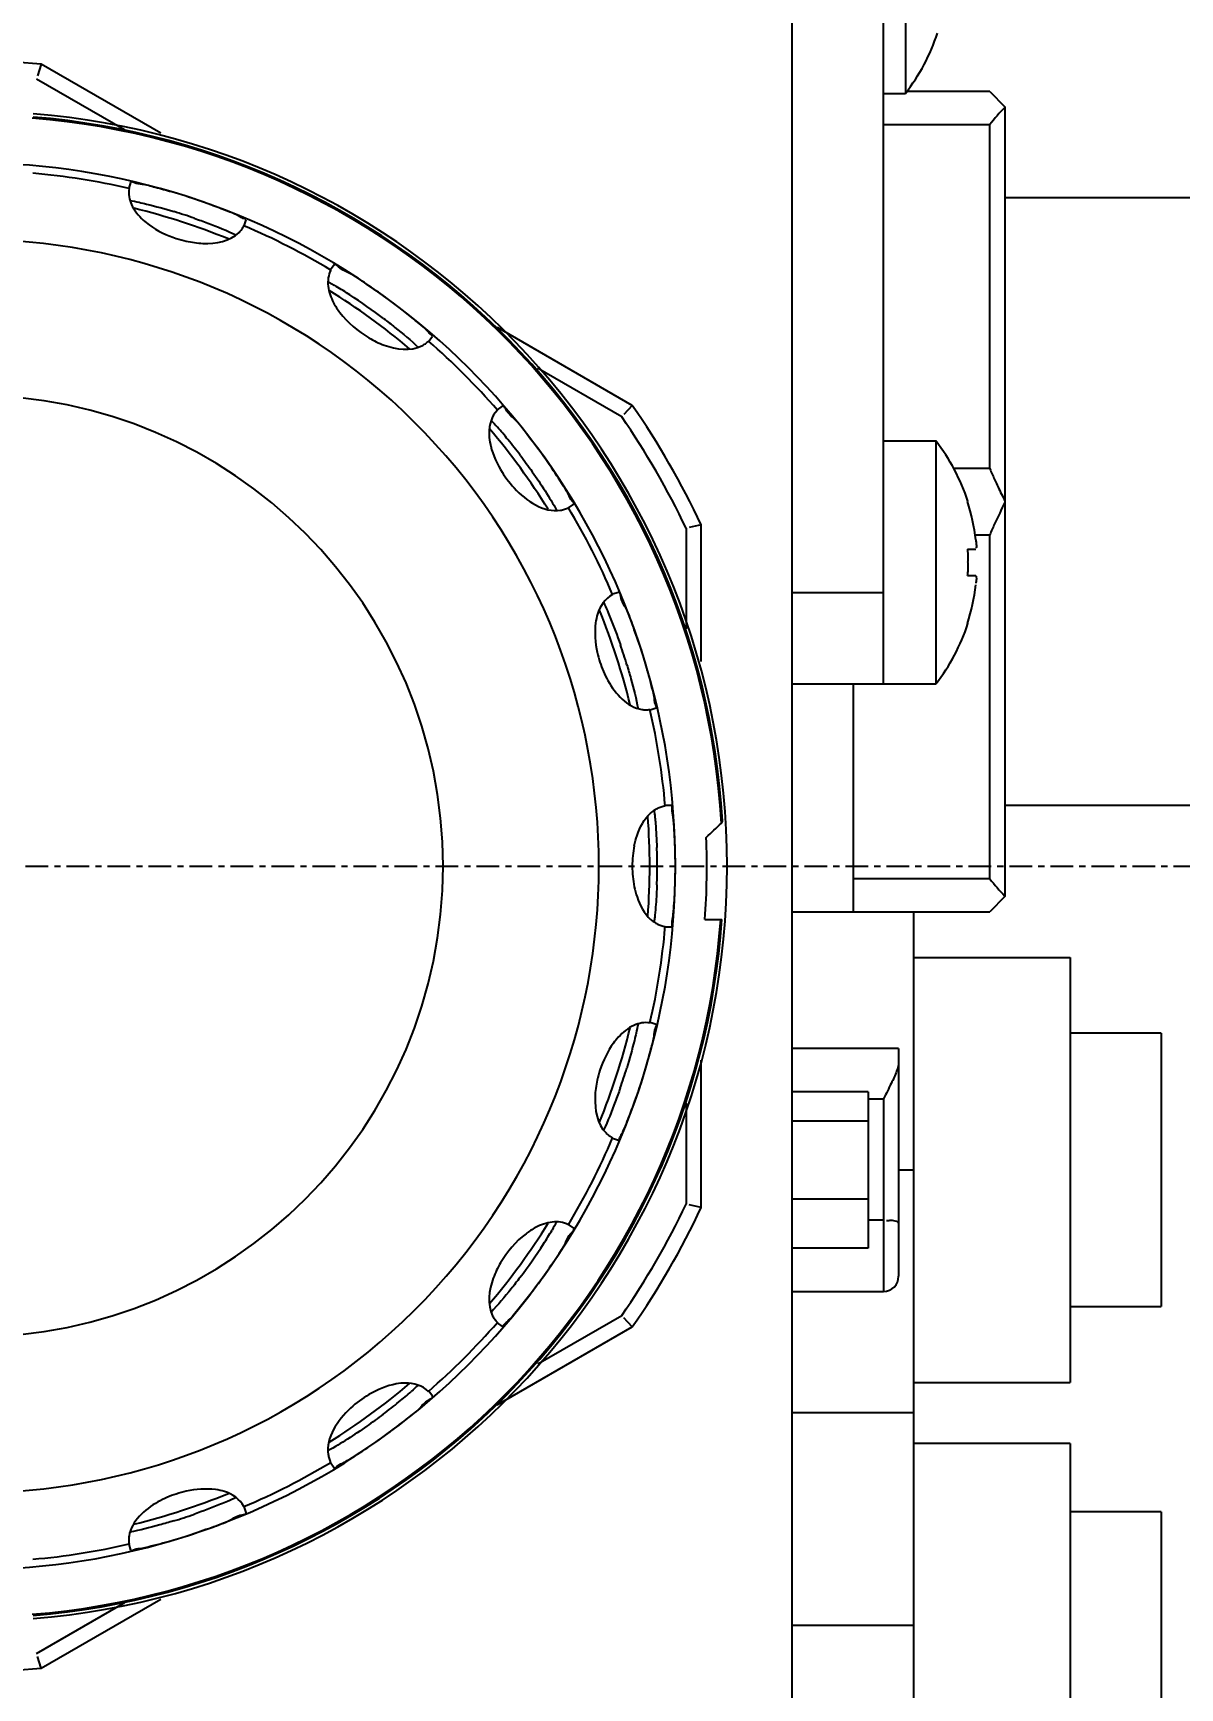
# Model space of a CAD drawing. Header units: millimetres. Extents: x 4086 to 8300, y 123 to 1549.
# Drawn here: x 7005.85 to 7024.73, y 723.53 to 750.77 of the extents above; entities that cross this region are included whole.
import ezdxf

# ---------------------------------------------------------------- set-up
doc = ezdxf.new("R2010")
doc.units = ezdxf.units.MM
doc.linetypes.add('CENTER', pattern=[0.6, 0.375, -0.075, 0.075, -0.075])
for name, color, linetype in [('00_COMPONENTS', 7, 'Continuous'), ('03_ALL_AXES', 7, 'Continuous'), ('51__DRAFT_DIMS', 7, 'Continuous')]:
    doc.layers.add(name, color=color, linetype=linetype)
doc.styles.add('思源黑', font='SourceHanSansCN-Normal.ttf')
doc.dimstyles.new('尺寸标注_细节_1_2比例', dxfattribs={"dimtxt": 7, "dimasz": 6, "dimexe": 2, "dimexo": 1.5, "dimgap": 1, "dimtad": 1, "dimlfac": 2, "dimdsep": 46, "dimtxsty": '思源黑', "dimcen": 0.09, "dimadec": 0, "dimazin": 0, "dimtp": 0.01, "dimtm": 0.01, "dimtfac": 1, "dimtofl": 0, "dimtmove": 0, "dimatfit": 3, "dimfxl": 1, "dimtolj": 1, "dimarcsym": 0})

# ---------------------------------------------------------------- blocks, each defined once
blk = doc.blocks.new('*D1634')
at = {"layer": '51__DRAFT_DIMS', "color": 0, "linetype": 'Continuous', "lineweight": -2}
for p, q in [((6948.346, 776.508), (6948.346, 812.303)), ((7033.346, 745.556), (7033.346, 812.303)), ((6954.346, 810.303), (7027.346, 810.303))]:
    blk.add_line(p, q, dxfattribs=at)
at = {"layer": '51__DRAFT_DIMS', "color": 0}
for points in [[(6954.346, 811.303), (6954.346, 809.303), (6948.346, 810.303)], [(7027.346, 809.303), (7027.346, 811.303), (7033.346, 810.303)]]:
    blk.add_solid(points, dxfattribs=at)
at = {"layer": 'Defpoints', "color": 0}
for p in [(7033.346, 810.303), (6948.346, 775.008), (7033.346, 744.056)]:
    blk.add_point(p, dxfattribs=at)
at = {"layer": '51__DRAFT_DIMS', "color": 0, "insert": (6990.967, 818.555), "char_height": 7, "attachment_point": 2, "style": '思源黑'}
blk.add_mtext('\\A1;170', dxfattribs=at)
blk = doc.blocks.new('*D1638')
at = {"layer": '51__DRAFT_DIMS', "color": 0, "linetype": 'Continuous', "lineweight": -2}
for p, q in [((7016.846, 762.056), (7046.127, 762.056)), ((7044.127, 756.056), (7044.127, 718.056)), ((7016.846, 712.056), (7046.127, 712.056))]:
    blk.add_line(p, q, dxfattribs=at)
at = {"layer": '51__DRAFT_DIMS', "color": 0}
for points in [[(7045.127, 756.056), (7043.127, 756.056), (7044.127, 762.056)], [(7043.127, 718.056), (7045.127, 718.056), (7044.127, 712.056)]]:
    blk.add_solid(points, dxfattribs=at)
at = {"layer": 'Defpoints', "color": 0}
for p in [(7015.346, 762.056), (7015.346, 712.056), (7044.127, 712.056)]:
    blk.add_point(p, dxfattribs=at)
at = {"layer": '51__DRAFT_DIMS', "color": 0, "insert": (7035.875, 737.177), "char_height": 7, "attachment_point": 2, "rotation": 90, "style": '思源黑'}
blk.add_mtext('\\A1;100', dxfattribs=at)
blk = doc.blocks.new('*D1639')
at = {"layer": '51__DRAFT_DIMS', "color": 0, "linetype": 'Continuous', "lineweight": -2}
for p, q in [((7020.846, 768.055), (7063.774, 768.053)), ((7061.774, 762.053), (7061.772, 712.056)), ((7020.846, 706.057), (7063.772, 706.056))]:
    blk.add_line(p, q, dxfattribs=at)
at = {"layer": '51__DRAFT_DIMS', "color": 0}
for points in [[(7062.774, 762.053), (7060.774, 762.053), (7061.774, 768.053)], [(7060.772, 712.056), (7062.772, 712.056), (7061.772, 706.056)]]:
    blk.add_solid(points, dxfattribs=at)
at = {"layer": 'Defpoints', "color": 0}
for p in [(7019.346, 768.055), (7019.346, 706.057), (7061.772, 706.056)]:
    blk.add_point(p, dxfattribs=at)
at = {"layer": '51__DRAFT_DIMS', "color": 0, "insert": (7053.512, 737.242), "char_height": 7, "attachment_point": 2, "rotation": 89.9977, "style": '思源黑'}
blk.add_mtext('\\A1;123.99', dxfattribs=at)
blk = doc.blocks.new('*D1640')
at = {"layer": '51__DRAFT_DIMS', "color": 0, "linetype": 'Continuous', "lineweight": -2}
for p, q in [((7009.346, 774.556), (7082.513, 774.556)), ((7080.513, 768.556), (7080.513, 705.556)), ((7009.346, 699.556), (7082.513, 699.556))]:
    blk.add_line(p, q, dxfattribs=at)
at = {"layer": '51__DRAFT_DIMS', "color": 0}
for points in [[(7081.513, 768.556), (7079.513, 768.556), (7080.513, 774.556)], [(7079.513, 705.556), (7081.513, 705.556), (7080.513, 699.556)]]:
    blk.add_solid(points, dxfattribs=at)
at = {"layer": 'Defpoints', "color": 0}
for p in [(7007.846, 774.556), (7007.846, 699.556), (7080.513, 699.556)]:
    blk.add_point(p, dxfattribs=at)
at = {"layer": '51__DRAFT_DIMS', "color": 0, "insert": (7072.261, 737.177), "char_height": 7, "attachment_point": 2, "rotation": 90, "style": '思源黑'}
blk.add_mtext('\\A1;150', dxfattribs=at)
blk = doc.blocks.new('*D1641')
at = {"layer": '51__DRAFT_DIMS', "color": 0, "linetype": 'Continuous', "lineweight": -2}
for p, q in [((6997.846, 779.556), (7102.205, 779.556)), ((7100.205, 773.556), (7100.205, 700.556)), ((6997.846, 694.556), (7102.205, 694.556))]:
    blk.add_line(p, q, dxfattribs=at)
at = {"layer": '51__DRAFT_DIMS', "color": 0}
for points in [[(7101.205, 773.556), (7099.205, 773.556), (7100.205, 779.556)], [(7099.205, 700.556), (7101.205, 700.556), (7100.205, 694.556)]]:
    blk.add_solid(points, dxfattribs=at)
at = {"layer": 'Defpoints', "color": 0}
for p in [(6996.346, 779.556), (6996.346, 694.556), (7100.205, 694.556)]:
    blk.add_point(p, dxfattribs=at)
at = {"layer": '51__DRAFT_DIMS', "color": 0, "insert": (7091.952, 737.177), "char_height": 7, "attachment_point": 2, "rotation": 90, "style": '思源黑'}
blk.add_mtext('\\A1;170', dxfattribs=at)

msp = doc.modelspace()

# ---------------------------------------------------------------- linework, layer by layer
at = {"layer": '00_COMPONENTS', "color": 7, "linetype": 'Continuous'}
for p, q in [((7018.3463, 706.0561), (7018.3463, 768.0561)), ((7019.8463, 740.0561), (7019.8463, 762.5561)), ((7020.2081, 753.777), (7020.2081, 749.777)), ((7005.9809, 750.2574), (7005.9203, 750.0638)), ((7007.9501, 749.1205), (7005.9809, 750.2574)), ((7007.3492, 749.1788), (7005.9044, 750.013)), ((7019.8463, 749.777), (7020.2081, 749.777)), ((7021.5963, 749.8061), (7020.2081, 749.8061)), ((7021.5963, 749.8061), (7021.8463, 749.5561)), ((7021.8463, 749.5561), (7021.8463, 736.5561)), ((7019.8463, 749.2623), (7021.5963, 749.2623)), ((7021.5963, 743.5999), (7021.5963, 749.2623)), ((7007.4524, 748.3127), (7007.4207, 748.2152)), ((7025.8463, 748.0561), (7021.8463, 748.0561)), ((7009.3228, 747.5971), (7009.3545, 747.6947)), ((7010.8033, 746.9565), (7010.743, 746.8735)), ((7015.7117, 744.6394), (7013.4903, 745.9219)), ((7012.361, 745.6979), (7012.4213, 745.7809)), ((7015.5383, 744.4508), (7014.1506, 745.252)), ((7013.5712, 744.6311), (7013.4881, 744.5708)), ((7015.7117, 744.6394), (7015.5743, 744.4901)), ((7019.8463, 744.0561), (7020.7081, 744.0561)), ((7020.7081, 744.0561), (7020.7081, 740.0561)), ((7021.5963, 743.5999), (7021.0001, 743.5999)), ((7021.2362, 743.0636), (7021.2296, 743.0598)), ((7014.6637, 742.9528), (7014.7467, 743.0131)), ((7016.5963, 742.6182), (7016.5963, 740.9621)), ((7016.8463, 742.6741), (7016.6483, 742.6298)), ((7016.8463, 740.4252), (7016.8463, 742.6741)), ((7021.2294, 742.2761), (7021.3677, 742.2761)), ((7021.3677, 742.5123), (7021.5963, 742.5123)), ((7021.5963, 736.8499), (7021.5963, 742.5123)), ((7021.3674, 741.8361), (7021.2296, 741.8361)), ((7015.4849, 741.5642), (7015.3874, 741.5325)), ((7019.8463, 741.5561), (7018.3463, 741.5561)), ((7021.2296, 741.0523), (7021.2362, 741.0485)), ((7018.3463, 740.0561), (7020.7081, 740.0561)), ((7019.3463, 740.0561), (7019.3463, 736.3061)), ((7016.0054, 739.6304), (7016.103, 739.6621)), ((7016.3573, 738.0561), (7016.2548, 738.0561)), ((7025.8463, 738.0561), (7021.8463, 738.0561)), ((7021.5963, 736.8499), (7019.3463, 736.8499)), ((7021.8463, 736.5561), (7021.5963, 736.3061)), ((7018.3463, 736.3061), (7021.5963, 736.3061)), ((7020.3463, 712.1061), (7020.3463, 736.3061)), ((7016.2548, 736.0561), (7016.3573, 736.0561)), ((7016.9075, 736.1811), (7017.1878, 736.1811)), ((7020.3463, 735.5561), (7022.9213, 735.5561)), ((7022.9213, 735.5558), (7022.9213, 728.5563)), ((7016.103, 734.45), (7016.0054, 734.4817)), ((7024.4213, 734.3061), (7022.9213, 734.3061)), ((7024.4213, 734.3057), (7024.4213, 729.8065)), ((7016.8463, 731.438), (7016.8463, 733.8632)), ((7020.0963, 734.0561), (7018.3463, 734.0561)), ((7020.0963, 734.0561), (7020.0963, 730.3061)), ((7019.5963, 733.3425), (7018.3463, 733.3425)), ((7019.5963, 733.3425), (7019.5963, 730.7696)), ((7016.5963, 733.1534), (7016.5963, 731.4939)), ((7019.5963, 733.2285), (7019.8463, 733.2285)), ((7019.8463, 733.2285), (7019.8463, 730.0561)), ((7019.5963, 732.8615), (7018.3463, 732.8615)), ((7015.3874, 732.5796), (7015.4849, 732.5479)), ((7020.0963, 732.0561), (7020.3463, 732.0561)), ((7016.8463, 731.438), (7016.6483, 731.4824)), ((7019.5963, 731.5751), (7018.3463, 731.5751)), ((7014.7467, 731.0991), (7014.6637, 731.1594)), ((7019.8463, 731.2285), (7019.5963, 731.2285)), ((7019.5963, 730.7696), (7018.3463, 730.7696)), ((7018.3463, 730.0561), (7019.8463, 730.0561)), ((7024.4213, 729.8061), (7022.9213, 729.8061)), ((7013.4881, 729.5414), (7013.5712, 729.481)), ((7013.4885, 728.1893), (7015.7117, 729.4728)), ((7014.1554, 728.8629), (7015.5383, 729.6614)), ((7015.7117, 729.4728), (7015.5743, 729.6221)), ((7012.4213, 728.3312), (7012.361, 728.4142)), ((7020.3463, 728.5561), (7022.9213, 728.5561)), ((7020.3463, 728.0561), (7018.3463, 728.0561)), ((7022.9213, 727.5561), (7020.3463, 727.5561)), ((7022.9213, 727.5561), (7022.9213, 721.5561)), ((7010.743, 727.2387), (7010.8033, 727.1557)), ((7009.3545, 726.4175), (7009.3228, 726.515)), ((7024.4213, 726.4311), (7022.9213, 726.4311)), ((7024.4213, 726.4309), (7024.4213, 722.6813)), ((7007.4207, 725.897), (7007.4524, 725.7994)), ((7005.9044, 724.0992), (7007.3543, 724.9363)), ((7005.9809, 723.8547), (7007.9501, 724.9916)), ((7020.3463, 724.5561), (7018.3463, 724.5561)), ((7005.9809, 723.8547), (7005.9204, 724.0484))]:
    msp.add_line(p, q, dxfattribs=at)
for points in [[(7007.4207, 748.2152), (7007.421, 748.2143), (7007.4226, 748.2132), (7007.4255, 748.2118)], [(7009.3169, 747.5973), (7009.32, 747.5967), (7009.322, 747.5967), (7009.3228, 747.5971)], [(7010.743, 746.8735), (7010.7431, 746.8726), (7010.7443, 746.871), (7010.7466, 746.8688)], [(7012.3555, 745.6998), (7012.3583, 745.6984), (7012.3601, 745.6977), (7012.361, 745.6979)], [(7013.4881, 744.5708), (7013.488, 744.5699), (7013.4886, 744.5681), (7013.4901, 744.5653)], [(7014.659, 742.9563), (7014.6612, 742.9541), (7014.6628, 742.9529), (7014.6637, 742.9528)], [(7015.3874, 741.5325), (7015.3869, 741.5317), (7015.387, 741.5298), (7015.3875, 741.5267)], [(7016.002, 739.6352), (7016.0034, 739.6324), (7016.0046, 739.6308), (7016.0054, 739.6304)], [(7016.2548, 738.0561), (7016.2541, 738.0555), (7016.2535, 738.0536), (7016.2531, 738.0505)], [(7016.2531, 736.0617), (7016.2535, 736.0586), (7016.2541, 736.0567), (7016.2548, 736.0561)], [(7016.0054, 734.4817), (7016.0046, 734.4813), (7016.0034, 734.4797), (7016.002, 734.4769)], [(7015.3875, 732.5855), (7015.387, 732.5824), (7015.3869, 732.5804), (7015.3874, 732.5796)], [(7014.6637, 731.1594), (7014.6628, 731.1593), (7014.6612, 731.1581), (7014.659, 731.1558)], [(7013.4901, 729.5469), (7013.4886, 729.5441), (7013.488, 729.5423), (7013.4881, 729.5414)], [(7012.361, 728.4142), (7012.3601, 728.4144), (7012.3583, 728.4138), (7012.3555, 728.4123)], [(7010.7466, 727.2433), (7010.7443, 727.2411), (7010.7431, 727.2396), (7010.743, 727.2387)], [(7009.3228, 726.515), (7009.322, 726.5155), (7009.32, 726.5154), (7009.3169, 726.5149)], [(7007.4255, 725.9003), (7007.4226, 725.8989), (7007.421, 725.8978), (7007.4207, 725.897)]]:
    msp.add_lwpolyline(points, dxfattribs=at)
for centre, radius, start, end in [((7017.6245, 751.7885), 3.2743, 322.09481, 341.86511), ((7004.8463, 737.0561), 13.25, 85.08763, 94.91237), ((7004.8463, 737.0561), 12.3525, 3.29028, 85.41678), ((7004.8463, 737.0561), 12.425, 274.61632, 85.38368), ((7004.8463, 737.0561), 12.3724, 3.45521, 85.36402), ((7004.8463, 737.0561), 11.575, 222.03371, 137.96629), ((7004.8463, 737.0561), 11.45, 76.98218, 85.01783), ((7005.5572, 739.2429), 9.2756, 70.0991, 73.90446), ((7005.7847, 739.8646), 8.6135, 68.25745, 70.11453), ((7004.8463, 737.0561), 11.1518, 67.79281, 76.20742), ((7005.5086, 739.0945), 9.1316, 70.88014, 73.07604), ((7004.8463, 737.0561), 11.45, 58.98218, 67.01783), ((7004.8463, 737.0561), 10.315, 228.79971, 131.224), ((7008.7475, 749.0611), 1.7579, 251.99158, 257.5092), ((7004.8463, 737.0561), 11.1518, 49.79281, 58.20742), ((7007.0569, 740.2541), 7.3858, 57.1599, 59.23606), ((7006.2025, 738.9241), 8.9666, 52.85436, 57.18141), ((7006.1982, 738.9162), 9.2756, 52.0991, 54.00203), ((7006.6067, 739.4372), 8.6135, 50.25745, 52.11453), ((7004.8463, 737.0561), 11.45, 40.98218, 49.01783), ((7004.8463, 737.0561), 7.75, 270, 90), ((7004.8463, 737.0561), 13, 25.33168, 34.66832), ((7004.8463, 737.0561), 13.25, 25.08763, 34.91237), ((7004.8463, 737.0561), 11.1518, 31.79281, 40.20742), ((7007.937, 739.4145), 7.3858, 39.1599, 41.23606), ((7006.8503, 738.5222), 8.7918, 37.06391, 39.19622), ((7018.1463, 742.0561), 3.25, 18.06021, 37.97987), ((7006.7068, 738.4074), 9.2756, 34.0991, 36.00203), ((7031.9666, 748.1333), 11.3179, 203.61271, 204.60727), ((7032.3967, 748.3292), 11.7905, 204.60271, 205.26986), ((7031.9747, 748.1263), 11.3223, 205.25272, 206.54874), ((7004.8463, 737.0561), 11.45, 22.98218, 31.01783), ((7018.1463, 742.0561), 3.2425, 6.55217, 18.03143), ((7032.1178, 737.915), 11.4819, 153.45431, 155.41738), ((7031.9666, 737.9789), 11.3179, 155.39273, 156.38729), ((7018.1463, 742.0561), 3.2425, 341.96765, 353.44733), ((7004.8463, 737.0561), 11.1518, 13.79281, 22.20742), ((7018.1245, 742.0677), 3.2743, 322.09481, 341.86511), ((7006.8848, 737.7184), 9.1316, 16.88014, 19.07604), ((7007.0333, 737.7663), 9.2756, 16.0991, 18.00203), ((7016.8514, 740.9573), 1.758, 192.47163, 198.02291), ((7004.8463, 737.0561), 11.45, 4.98218, 13.01783), ((7004.8463, 737.0561), 11.1518, 355.77849, 4.22139), ((6988.0987, 768.4152), 42.25, 313.03102, 313.49398), ((7017.3416, 737.07), 1.6295, 168.58449, 174.48695), ((7007.0355, 737.0563), 9.0857, 359.99845, 1.94176), ((7007.1457, 737.0564), 9.2756, 359.99804, 1.90446), ((7004.8463, 737.0561), 12.0929, 355.85064, 2.25112), ((7017.4699, 737.0565), 1.7585, 174.45282, 180.01469), ((7017.4698, 737.0556), 1.7584, 179.98526, 185.55474), ((7017.3413, 737.0422), 1.6292, 185.52057, 191.42672), ((7007.0357, 737.0558), 9.0855, 358.05295, 0.00158), ((7007.1457, 737.0558), 9.2756, 358.0991, 0.00203), ((7004.8463, 737.0561), 12.3525, 274.58556, 355.938), ((7004.8463, 737.0561), 12.3724, 274.63598, 355.94457), ((7004.8463, 737.0561), 11.45, 346.98217, 355.01783), ((7004.8463, 737.0561), 11.1518, 337.79275, 346.20748), ((7016.8513, 733.1549), 1.7579, 161.99158, 167.5092), ((7006.8848, 736.3937), 9.1316, 340.88014, 343.07605), ((7007.0331, 736.3452), 9.2756, 340.09911, 343.90446), ((7007.6546, 736.1177), 8.6137, 338.25726, 340.11462), ((7004.8463, 737.0561), 11.45, 328.98217, 337.01783), ((7004.8463, 737.0561), 13, 325.33168, 334.66832), ((7004.8463, 737.0561), 13.25, 325.08763, 334.91237), ((7004.8463, 737.0561), 11.1518, 319.79275, 328.20748), ((7006.7143, 735.6999), 8.9666, 322.85436, 327.18141), ((7008.0443, 734.8454), 7.3858, 327.1599, 329.23606), ((7019.8463, 730.3061), 0.25, 270, 0), ((7007.2274, 735.2957), 8.6135, 320.25745, 322.11453), ((7006.7064, 735.7042), 9.2756, 322.0991, 324.00203), ((7004.8463, 737.0561), 11.45, 310.98217, 319.01783), ((7004.8463, 737.0561), 11.1518, 301.79275, 310.20748), ((7007.2047, 733.9654), 7.3858, 309.1599, 311.23606), ((7006.3125, 735.0521), 8.7918, 307.06391, 309.19622), ((7006.1976, 735.1956), 9.2756, 304.0991, 306.00203), ((7004.8463, 737.0561), 11.45, 292.98217, 301.01783), ((7004.8463, 737.0561), 11.1518, 283.79275, 292.20748), ((7008.7475, 725.051), 1.758, 102.47163, 108.02291), ((7005.5086, 735.0176), 9.1316, 286.88014, 289.07604), ((7005.5566, 734.8691), 9.2756, 286.0991, 288.00203), ((7004.8463, 737.0561), 11.45, 274.98217, 283.01783), ((7004.8463, 737.0561), 13.25, 265.08763, 274.91237)]:
    msp.add_arc(centre, radius, start, end, dxfattribs=at)
for major_axis, start_param, end_param in [((6.4952, -6.4952), 3.1428766, 3.2141646), ((6.4952, 6.4952), 3.0690207, 3.1403087)]:
    msp.add_ellipse((7028.3463, 743.0561), major_axis=major_axis, ratio=0.5773503, start_param=start_param, end_param=end_param, dxfattribs=at)
for points, knots in [([(7008.1281, 748.155), (7008.0387, 748.1808), (7007.8815, 748.2194), (7007.659, 748.2871), (7007.5489, 748.2817), (7007.4575, 748.3286), (7007.4524, 748.3127)], [0, 0, 0, 0, 0.402131, 0.7217573, 0.9277885, 1, 1, 1, 1]), ([(7007.5923, 747.9839), (7007.6326, 747.9749), (7007.8255, 747.9293), (7008.0167, 747.8763), (7008.1669, 747.8306)], [0, 0, 0, 0, 0.2084329, 1, 1, 1, 1]), ([(7007.466, 747.9467), (7007.5099, 747.8492), (7007.6084, 747.7296), (7007.7244, 747.6363), (7007.7585, 747.6115)], [0, 0, 0, 0, 0.7173867, 1, 1, 1, 1]), ([(7008.4997, 747.7224), (7008.5742, 747.6965), (7008.8075, 747.6118), (7009.0384, 747.5194), (7009.1914, 747.4465)], [0, 0, 0, 0, 0.3175497, 1, 1, 1, 1]), ([(7009.3545, 747.6947), (7009.3574, 747.7038), (7009.3007, 747.7152), (7009.2103, 747.7832), (7009.0699, 747.8276), (7008.9755, 747.8653)], [0, 0, 0, 0, 0.0689357, 0.2669195, 1, 1, 1, 1]), ([(7008.3673, 747.3448), (7008.4578, 747.3248), (7008.7494, 747.2823), (7009.0905, 747.3425), (7009.237, 747.4887)], [0, 0, 0, 0, 0.30929, 1, 1, 1, 1]), ([(7009.237, 747.4887), (7009.2532, 747.5048), (7009.2828, 747.539), (7009.3067, 747.5775), (7009.3169, 747.5973)], [0, 0, 0, 0, 0.5066079, 1, 1, 1, 1]), ([(7011.6499, 746.4205), (7011.5466, 746.4955), (7011.3557, 746.6214), (7011.0857, 746.8189), (7010.9273, 746.8618), (7010.8185, 746.9774), (7010.8033, 746.9565)], [0, 0, 0, 0, 0.3818707, 0.7056579, 0.9227475, 1, 1, 1, 1]), ([(7010.7942, 746.3276), (7010.8235, 746.2729), (7010.9748, 746.0434), (7011.1917, 745.8607), (7011.3744, 745.7532)], [0, 0, 0, 0, 0.2264428, 1, 1, 1, 1]), ([(7011.6169, 746.0714), (7011.6798, 746.0238), (7011.8755, 745.8711), (7012.0666, 745.7118), (7012.1895, 745.5953)], [0, 0, 0, 0, 0.3175497, 1, 1, 1, 1]), ([(7012.4213, 745.7809), (7012.427, 745.7886), (7012.3766, 745.817), (7012.3116, 745.9096), (7012.1918, 745.9953), (7012.1136, 746.0603)], [0, 0, 0, 0, 0.0689357, 0.2669195, 1, 1, 1, 1]), ([(7011.3744, 745.7532), (7011.4542, 745.7062), (7011.7185, 745.5757), (7012.0614, 745.5276), (7012.2459, 745.6213)], [0, 0, 0, 0, 0.30929, 1, 1, 1, 1]), ([(7012.2459, 745.6213), (7012.2663, 745.6316), (7012.305, 745.655), (7012.3397, 745.6842), (7012.3555, 745.6998)], [0, 0, 0, 0, 0.5066079, 1, 1, 1, 1]), ([(7014.2107, 743.8597), (7014.1356, 743.963), (7013.993, 744.1418), (7013.7972, 744.413), (7013.6599, 744.5027), (7013.592, 744.6463), (7013.5712, 744.6311)], [0, 0, 0, 0, 0.3818707, 0.7056579, 0.9227475, 1, 1, 1, 1]), ([(7013.8658, 743.8211), (7013.9331, 743.732), (7014.147, 743.4365), (7014.3479, 743.1307), (7014.4689, 742.9081)], [0, 0, 0, 0, 0.3059197, 1, 1, 1, 1]), ([(7014.6566, 743.1833), (7014.6393, 743.2128), (7014.5533, 743.3565), (7014.4623, 743.4972), (7014.3876, 743.6075)], [0, 0, 0, 0, 0.2041018, 1, 1, 1, 1]), ([(7013.5431, 743.5846), (7013.6066, 743.4767), (7013.8406, 743.1558), (7014.2515, 742.8716), (7014.5306, 742.9154)], [0, 0, 0, 0, 0.3069961, 1, 1, 1, 1]), ([(7014.7467, 743.0131), (7014.7602, 743.0229), (7014.6864, 743.0955), (7014.6806, 743.1423), (7014.6566, 743.1833)], [0, 0, 0, 0, 0.2595168, 1, 1, 1, 1]), ([(7014.5306, 742.9154), (7014.5531, 742.919), (7014.5972, 742.9293), (7014.6392, 742.9463), (7014.659, 742.9563)], [0, 0, 0, 0, 0.5066079, 1, 1, 1, 1]), ([(7021.3747, 742.3492), (7021.3758, 742.3331), (7021.3866, 742.2823), (7021.3682, 742.3094), (7021.3668, 742.3148)], [0, 0, 0, 0, 0.7442156, 1, 1, 1, 1]), ([(7021.3677, 742.4261), (7021.3691, 742.4136), (7021.3717, 742.388), (7021.3738, 742.3623), (7021.3747, 742.3492)], [0, 0, 0, 0, 0.4899992, 1, 1, 1, 1]), ([(7021.2355, 742.1295), (7021.2355, 742.1173), (7021.2351, 742.0929), (7021.2338, 742.0686), (7021.2329, 742.0564)], [0, 0, 0, 0, 0.499602, 1, 1, 1, 1]), ([(7021.2333, 741.9093), (7021.2325, 741.8972), (7021.2307, 741.8729), (7021.228, 741.8487), (7021.2263, 741.8367)], [0, 0, 0, 0, 0.4997862, 1, 1, 1, 1]), ([(7021.374, 741.7611), (7021.3732, 741.7542), (7021.3711, 741.7394), (7021.3683, 741.7248), (7021.3667, 741.717)], [0, 0, 0, 0, 0.4697472, 1, 1, 1, 1]), ([(7021.3677, 741.8361), (7021.3744, 741.8361), (7021.3759, 741.7979), (7021.3761, 741.7797), (7021.374, 741.7611)], [0, 0, 0, 0, 0.2651512, 1, 1, 1, 1]), ([(7015.8548, 740.633), (7015.8153, 740.7544), (7015.7349, 740.9685), (7015.6325, 741.287), (7015.5296, 741.4147), (7015.5095, 741.5722), (7015.4849, 741.5642)], [0, 0, 0, 0, 0.3818707, 0.7056579, 0.9227475, 1, 1, 1, 1]), ([(7015.3012, 741.2578), (7015.3175, 741.2198), (7015.3941, 741.0369), (7015.4636, 740.8511), (7015.5149, 740.7028)], [0, 0, 0, 0, 0.2084329, 1, 1, 1, 1]), ([(7015.1797, 740.4134), (7015.2136, 740.309), (7015.3476, 739.9899), (7015.6263, 739.6746), (7015.8672, 739.6361)], [0, 0, 0, 0, 0.3101209, 1, 1, 1, 1]), ([(7015.6229, 740.37), (7015.6458, 740.2945), (7015.7144, 740.0559), (7015.7754, 739.8148), (7015.8063, 739.6482)], [0, 0, 0, 0, 0.3175497, 1, 1, 1, 1]), ([(7016.0698, 739.8519), (7016.0625, 739.8853), (7016.0251, 740.0485), (7015.9821, 740.2104), (7015.9451, 740.3384)], [0, 0, 0, 0, 0.2041018, 1, 1, 1, 1]), ([(7016.103, 739.6621), (7016.1188, 739.6673), (7016.0711, 739.7592), (7016.08, 739.8054), (7016.0698, 739.8519)], [0, 0, 0, 0, 0.2595168, 1, 1, 1, 1]), ([(7015.8672, 739.6361), (7015.8898, 739.6325), (7015.9349, 739.6286), (7015.9801, 739.6319), (7016.002, 739.6352)], [0, 0, 0, 0, 0.5066079, 1, 1, 1, 1]), ([(7015.7443, 737.3925), (7015.756, 737.4499), (7015.807, 737.6446), (7015.9074, 737.8338), (7016.0137, 737.9303)], [0, 0, 0, 0, 0.2896824, 1, 1, 1, 1]), ([(7016.0137, 737.9303), (7016.031, 737.9459), (7016.0665, 737.9744), (7016.1055, 737.998), (7016.1252, 738.0081)], [0, 0, 0, 0, 0.5124336, 1, 1, 1, 1]), ([(7016.0707, 737.9791), (7016.073, 737.9618), (7016.0776, 737.9233), (7016.0817, 737.8847), (7016.0838, 737.8634)], [0, 0, 0, 0, 0.4481363, 1, 1, 1, 1]), ([(7016.1252, 738.0081), (7016.1455, 738.0185), (7016.1872, 738.036), (7016.2311, 738.0469), (7016.2531, 738.0505)], [0, 0, 0, 0, 0.5065934, 1, 1, 1, 1]), ([(7016.4162, 737.3647), (7016.4131, 737.4577), (7016.4012, 737.6191), (7016.3969, 737.8517), (7016.3577, 737.9547), (7016.3741, 738.0561), (7016.3573, 738.0561)], [0, 0, 0, 0, 0.402131, 0.7217573, 0.9277885, 1, 1, 1, 1]), ([(7016.0838, 737.8634), (7016.0872, 737.8295), (7016.1023, 737.6634), (7016.1115, 737.4968), (7016.116, 737.3642)], [0, 0, 0, 0, 0.2045196, 1, 1, 1, 1]), ([(7017.1785, 737.765), (7017.1823, 737.7687), (7017.1889, 737.7761), (7017.1934, 737.7849), (7017.1948, 737.7893)], [0, 0, 0, 0, 0.5378285, 1, 1, 1, 1]), ([(7017.1948, 737.7893), (7017.1954, 737.7913), (7017.1963, 737.7954), (7017.1964, 737.7997), (7017.1963, 737.8017)], [0, 0, 0, 0, 0.5057158, 1, 1, 1, 1]), ([(7015.7444, 736.7194), (7015.7561, 736.662), (7015.8071, 736.4673), (7015.9074, 736.2783), (7016.0138, 736.1818)], [0, 0, 0, 0, 0.2896782, 1, 1, 1, 1]), ([(7016.116, 736.7471), (7016.1144, 736.6988), (7016.1073, 736.5321), (7016.0955, 736.3656), (7016.0837, 736.2477)], [0, 0, 0, 0, 0.2897089, 1, 1, 1, 1]), ([(7016.3845, 736.2468), (7016.3878, 736.2808), (7016.4027, 736.4476), (7016.4118, 736.6149), (7016.4162, 736.7481)], [0, 0, 0, 0, 0.2041018, 1, 1, 1, 1]), ([(7016.0138, 736.1818), (7016.031, 736.1662), (7016.0666, 736.1377), (7016.1056, 736.1141), (7016.1253, 736.104)], [0, 0, 0, 0, 0.5124333, 1, 1, 1, 1]), ([(7016.0837, 736.2477), (7016.0816, 736.2266), (7016.0776, 736.1883), (7016.0729, 736.1501), (7016.0707, 736.133)], [0, 0, 0, 0, 0.5516404, 1, 1, 1, 1]), ([(7016.1253, 736.104), (7016.1456, 736.0937), (7016.1873, 736.0761), (7016.2311, 736.0653), (7016.2531, 736.0617)], [0, 0, 0, 0, 0.506588, 1, 1, 1, 1]), ([(7016.3573, 736.0561), (7016.374, 736.0561), (7016.357, 736.1582), (7016.3798, 736.1994), (7016.3845, 736.2468)], [0, 0, 0, 0, 0.2595168, 1, 1, 1, 1]), ([(7015.737, 734.4364), (7015.6394, 734.3925), (7015.5198, 734.294), (7015.4266, 734.178), (7015.4018, 734.1439)], [0, 0, 0, 0, 0.7173867, 1, 1, 1, 1]), ([(7015.9453, 733.7743), (7015.9711, 733.8637), (7016.0096, 734.0209), (7016.0774, 734.2434), (7016.072, 734.3535), (7016.1189, 734.4449), (7016.103, 734.45)], [0, 0, 0, 0, 0.402131, 0.7217573, 0.9277885, 1, 1, 1, 1]), ([(7015.7742, 734.3101), (7015.7651, 734.2698), (7015.7195, 734.0769), (7015.6666, 733.8857), (7015.6209, 733.7355)], [0, 0, 0, 0, 0.2084329, 1, 1, 1, 1]), ([(7015.1351, 733.5351), (7015.115, 733.4446), (7015.0726, 733.153), (7015.1328, 732.8119), (7015.2789, 732.6654)], [0, 0, 0, 0, 0.30929, 1, 1, 1, 1]), ([(7015.5126, 733.4027), (7015.4868, 733.3282), (7015.402, 733.0949), (7015.3096, 732.864), (7015.2367, 732.711)], [0, 0, 0, 0, 0.3175497, 1, 1, 1, 1]), ([(7015.4849, 732.5479), (7015.494, 732.545), (7015.5055, 732.6017), (7015.5734, 732.6921), (7015.6179, 732.8325), (7015.6555, 732.9269)], [0, 0, 0, 0, 0.0689352, 0.2669175, 1, 1, 1, 1]), ([(7015.2789, 732.6654), (7015.295, 732.6492), (7015.3293, 732.6196), (7015.3677, 732.5957), (7015.3875, 732.5855)], [0, 0, 0, 0, 0.5066079, 1, 1, 1, 1]), ([(7014.1178, 731.1082), (7014.0631, 731.0789), (7013.8336, 730.9276), (7013.6509, 730.7107), (7013.5434, 730.528)], [0, 0, 0, 0, 0.2264428, 1, 1, 1, 1]), ([(7014.2107, 730.2525), (7014.2857, 730.3558), (7014.4117, 730.5467), (7014.6092, 730.8167), (7014.652, 730.9751), (7014.7676, 731.0839), (7014.7467, 731.0991)], [0, 0, 0, 0, 0.3818707, 0.7056579, 0.9227475, 1, 1, 1, 1]), ([(7019.9713, 731.2227), (7019.9596, 731.2227), (7019.9348, 731.2217), (7019.91, 731.2191), (7019.8969, 731.2174)], [0, 0, 0, 0, 0.4697867, 1, 1, 1, 1]), ([(7020.0963, 731.1854), (7020.0963, 731.1985), (7020.0405, 731.2197), (7020.0029, 731.2227), (7019.9713, 731.2227)], [0, 0, 0, 0, 0.2940097, 1, 1, 1, 1]), ([(7013.5434, 730.528), (7013.4965, 730.4482), (7013.3659, 730.1839), (7013.3178, 729.841), (7013.4115, 729.6565)], [0, 0, 0, 0, 0.30929, 1, 1, 1, 1]), ([(7013.8616, 730.2855), (7013.814, 730.2226), (7013.6613, 730.0269), (7013.5021, 729.8358), (7013.3855, 729.7129)], [0, 0, 0, 0, 0.3175497, 1, 1, 1, 1]), ([(7013.5712, 729.481), (7013.5789, 729.4754), (7013.6073, 729.5258), (7013.6999, 729.5908), (7013.7855, 729.7106), (7013.8505, 729.7888)], [0, 0, 0, 0, 0.0689357, 0.2669195, 1, 1, 1, 1]), ([(7013.4115, 729.6565), (7013.4218, 729.6361), (7013.4453, 729.5973), (7013.4744, 729.5627), (7013.4901, 729.5469)], [0, 0, 0, 0, 0.5066079, 1, 1, 1, 1]), ([(7011.3749, 728.3592), (7011.267, 728.2958), (7010.9461, 728.0618), (7010.6619, 727.6509), (7010.7057, 727.3718)], [0, 0, 0, 0, 0.3069961, 1, 1, 1, 1]), ([(7011.6499, 727.6917), (7011.7532, 727.7668), (7011.932, 727.9094), (7012.2033, 728.1052), (7012.293, 728.2425), (7012.4365, 728.3103), (7012.4213, 728.3312)], [0, 0, 0, 0, 0.3818707, 0.7056579, 0.9227475, 1, 1, 1, 1]), ([(7011.6113, 728.0366), (7011.5223, 727.9693), (7011.2268, 727.7554), (7010.9209, 727.5544), (7010.6984, 727.4335)], [0, 0, 0, 0, 0.3059197, 1, 1, 1, 1]), ([(7010.7057, 727.3718), (7010.7092, 727.3493), (7010.7195, 727.3052), (7010.7366, 727.2632), (7010.7466, 727.2433)], [0, 0, 0, 0, 0.5066079, 1, 1, 1, 1]), ([(7010.9735, 727.2458), (7011.003, 727.2631), (7011.1467, 727.3491), (7011.2874, 727.4401), (7011.3977, 727.5148)], [0, 0, 0, 0, 0.2041025, 1, 1, 1, 1]), ([(7010.8033, 727.1557), (7010.8131, 727.1422), (7010.8858, 727.216), (7010.9325, 727.2218), (7010.9735, 727.2458)], [0, 0, 0, 0, 0.2595169, 1, 1, 1, 1]), ([(7008.2036, 726.7227), (7008.0993, 726.6888), (7007.7801, 726.5548), (7007.4648, 726.2761), (7007.4263, 726.0352)], [0, 0, 0, 0, 0.3101209, 1, 1, 1, 1]), ([(7009.048, 726.6012), (7009.0101, 726.5849), (7008.8272, 726.5083), (7008.6414, 726.4388), (7008.4931, 726.3875)], [0, 0, 0, 0, 0.2084329, 1, 1, 1, 1]), ([(7008.1602, 726.2795), (7008.0847, 726.2566), (7007.8461, 726.188), (7007.605, 726.127), (7007.4384, 726.0961)], [0, 0, 0, 0, 0.3175497, 1, 1, 1, 1]), ([(7008.4232, 726.0476), (7008.5446, 726.0871), (7008.7587, 726.1675), (7009.0772, 726.2698), (7009.205, 726.3728), (7009.3625, 726.3929), (7009.3545, 726.4175)], [0, 0, 0, 0, 0.3818707, 0.7056579, 0.9227475, 1, 1, 1, 1]), ([(7007.4263, 726.0352), (7007.4227, 726.0126), (7007.4189, 725.9675), (7007.4221, 725.9223), (7007.4255, 725.9003)], [0, 0, 0, 0, 0.5066079, 1, 1, 1, 1]), ([(7007.6421, 725.8326), (7007.6755, 725.8399), (7007.8387, 725.8773), (7008.0006, 725.9203), (7008.1287, 725.9573)], [0, 0, 0, 0, 0.2041018, 1, 1, 1, 1]), ([(7007.4524, 725.7994), (7007.4575, 725.7836), (7007.5494, 725.8313), (7007.5956, 725.8224), (7007.6421, 725.8326)], [0, 0, 0, 0, 0.2595168, 1, 1, 1, 1])]:
    msp.add_open_spline(points, degree=3, knots=knots, dxfattribs=at)
for points in [[(7007.4255, 748.2118), (7007.412, 748.1234), (7007.4293, 748.0282), (7007.466, 747.9467)], [(7007.4387, 748.016), (7007.4901, 748.0065), (7007.5413, 747.9955), (7007.5923, 747.9839)], [(7007.7585, 747.6115), (7007.8927, 747.514), (7008.0462, 747.4406), (7008.204, 747.3893)], [(7010.7466, 746.8688), (7010.7064, 746.7889), (7010.6935, 746.693), (7010.7032, 746.6042)], [(7010.6986, 746.6785), (7010.7446, 746.6535), (7010.7898, 746.6273), (7010.8348, 746.6006)], [(7010.7032, 746.6042), (7010.7137, 746.5077), (7010.7484, 746.4131), (7010.7942, 746.3276)], [(7013.4901, 744.5653), (7013.3955, 744.4695), (7013.3526, 744.3198), (7013.3537, 744.1852)], [(7013.3537, 744.1852), (7013.3541, 744.1351), (7013.3593, 744.085), (7013.3682, 744.0358)], [(7013.3857, 744.3991), (7013.4217, 744.3611), (7013.4566, 744.3222), (7013.4911, 744.2829)], [(7013.3682, 744.0358), (7013.3966, 743.877), (7013.4614, 743.7237), (7013.5431, 743.5846)], [(7021.2296, 742.2761), (7021.2325, 742.2273), (7021.2355, 742.1784), (7021.2355, 742.1295)], [(7021.2362, 742.0561), (7021.2362, 742.0072), (7021.2362, 741.9582), (7021.2333, 741.9093)], [(7015.3875, 741.5267), (7015.2679, 741.4649), (7015.1809, 741.3357), (7015.1403, 741.2073)], [(7015.1403, 741.2073), (7015.1252, 741.1596), (7015.1147, 741.1103), (7015.1079, 741.0608)], [(7015.2368, 741.4009), (7015.2593, 741.3537), (7015.2805, 741.3058), (7015.3012, 741.2578)], [(7015.1079, 741.0608), (7015.0859, 740.901), (7015.1001, 740.7351), (7015.1349, 740.5776)], [(7016.002, 734.4769), (7015.9137, 734.4904), (7015.8185, 734.4731), (7015.737, 734.4364)], [(7015.8062, 734.4637), (7015.7967, 734.4123), (7015.7857, 734.3611), (7015.7742, 734.3101)], [(7015.4018, 734.1439), (7015.3042, 734.0097), (7015.2308, 733.8562), (7015.1796, 733.6984)], [(7020.0963, 733.8369), (7020.0963, 733.785), (7020.0807, 733.7336), (7020.0632, 733.6848)], [(7020.0632, 733.6848), (7020.0383, 733.6151), (7020.0068, 733.5479), (7019.9743, 733.4814)], [(7019.9743, 733.4814), (7019.9328, 733.3965), (7019.8891, 733.3127), (7019.8463, 733.2285)], [(7014.3944, 731.1992), (7014.2979, 731.1887), (7014.2034, 731.154), (7014.1178, 731.1082)], [(7014.4687, 731.2038), (7014.4438, 731.1578), (7014.4175, 731.1126), (7014.3908, 731.0676)], [(7014.659, 731.1558), (7014.5792, 731.196), (7014.4833, 731.2089), (7014.3944, 731.1992)], [(7011.826, 728.5342), (7011.6672, 728.5058), (7011.5139, 728.441), (7011.3749, 728.3592)], [(7011.9754, 728.5487), (7011.9254, 728.5483), (7011.8753, 728.5431), (7011.826, 728.5342)], [(7012.3555, 728.4123), (7012.2598, 728.5069), (7012.11, 728.5497), (7011.9754, 728.5487)], [(7012.1893, 728.5167), (7012.1514, 728.4807), (7012.1124, 728.4458), (7012.0731, 728.4113)], [(7008.851, 726.7945), (7008.6912, 726.8165), (7008.5254, 726.8022), (7008.3679, 726.7675)], [(7008.9976, 726.7621), (7008.9499, 726.7771), (7008.9006, 726.7877), (7008.851, 726.7945)], [(7009.3169, 726.5149), (7009.2551, 726.6345), (7009.1259, 726.7215), (7008.9976, 726.7621)], [(7009.1911, 726.6656), (7009.1439, 726.6431), (7009.0961, 726.6219), (7009.048, 726.6012)]]:
    msp.add_open_spline(points, degree=3, dxfattribs=at)
at = {"layer": '03_ALL_AXES', "color": 7, "linetype": 'CENTER'}
msp.add_line((6948.3463, 737.0597), (7028.0543, 737.0597), dxfattribs=at)

# ---------------------------------------------------------------- dimensions: what is measured, and where the dimension line sits
at = {"layer": '51__DRAFT_DIMS', "color": 7, "linetype": 'Continuous'}
dim = msp.add_linear_dim(base=(7033.3463, 810.3026), p1=(6948.3463, 775.0077), p2=(7033.3463, 744.0561), dimstyle='尺寸标注_细节_1_2比例', dxfattribs=at)
dim.commit()
dim.dimension.update_dxf_attribs({"geometry": '*D1634', "text_midpoint": (6990.9672, 810.3026), "dimtype": 160})
for base, p1, p2, angle, picture, middle in [((7100.2046, 694.5561), (6996.3463, 779.5561), (6996.3463, 694.5561), 270, '*D1641', (7100.2046, 737.177)), ((7080.5128, 699.5561), (7007.8464, 774.5561), (7007.8464, 699.5561), 270, '*D1640', (7080.5128, 737.177)), ((7061.7718, 706.0556), (7019.3463, 768.0547), (7019.3463, 706.0573), 269.99771, '*D1639', (7061.7731, 737.2422)), ((7044.1269, 712.0561), (7015.3464, 762.0561), (7015.3464, 712.0561), 270, '*D1638', (7044.1269, 737.177))]:
    dim = msp.add_linear_dim(base=base, p1=p1, p2=p2, angle=angle, dimstyle='尺寸标注_细节_1_2比例', dxfattribs=at)
    dim.commit()
    dim.dimension.update_dxf_attribs({"geometry": picture, "text_midpoint": middle, "dimtype": 160})

doc.saveas('drawing.dxf')
